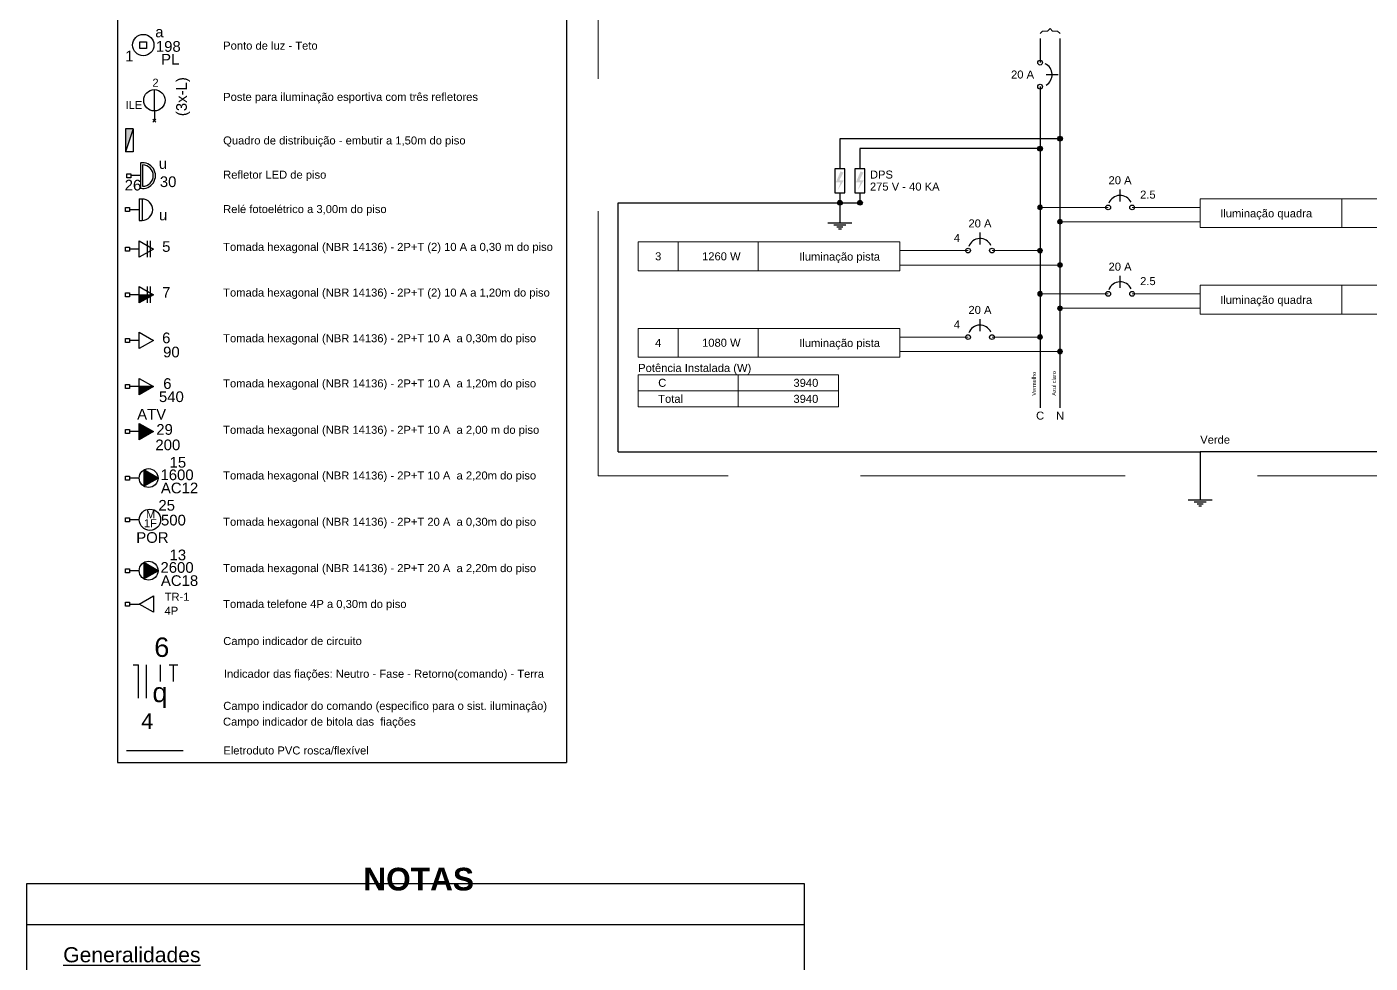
# Model space of a CAD drawing. Header units: millimetres. Extents: x -4.7 to 81.4, y -19.1 to 41.2.
# Drawn here: x 54.12 to 71.89, y 20.33 to 32.72 of the extents above; entities that cross this region are included whole.
import ezdxf

# ---------------------------------------------------------------- set-up
doc = ezdxf.new("R2010")
doc.units = ezdxf.units.MM
doc.header["$MEASUREMENT"] = 0
doc.linetypes.add('Dashed', pattern=[0.75, 0.5, -0.25])
doc.layers.get('0').update_dxf_attribs({"color": 1})
for name, color, linetype, lineweight in [('CE-Textos pontos', 5, 'Continuous', 20), ('DI-Barramento Fase 3', 4, 'Continuous', 30), ('DI-Barramento Neutro', 4, 'Continuous', 30), ('DI-Disjuntor', 1, 'Continuous', 30), ('DI-Fios', 3, 'Continuous', 30), ('DI-Linhas do diagrama', 2, 'Continuous', 20), ('DI-Linhas do quadro', 2, 'Continuous', 30), ('DI-Pontilhado', 2, 'Continuous', 20), ('DI-Textos do diagrama', 2, 'Continuous', 20), ('DI-Textos do quadro', 2, 'Continuous', 20), ('EL-Condutos', 4, 'Continuous', 30), ('EL-Pontos', 2, 'Continuous', 30), ('P-SIMBOL', 3, 'Continuous', 30)]:
    doc.layers.add(name, color=color, linetype=linetype, lineweight=lineweight)
doc.styles.add('Arial', font='arial.ttf')

msp = doc.modelspace()

# ---------------------------------------------------------------- hatches: boundary and pattern name
at = {"layer": 'DI-Textos do diagrama', "linetype": 'Continuous'}
for points in [[(64.885, 30.805), (64.922, 30.789), (64.869, 30.684), (64.927, 30.684), (64.848, 30.557), (64.885, 30.659), (64.824, 30.659), (64.885, 30.805)], [(65.15, 30.805), (65.187, 30.789), (65.134, 30.684), (65.192, 30.684), (65.113, 30.557), (65.15, 30.659), (65.089, 30.659), (65.15, 30.805)]]:
    msp.add_hatch(color=256, dxfattribs=at).paths.add_polyline_path(points)
at = {"layer": 'EL-Pontos', "linetype": 'Continuous'}
msp.add_hatch(color=256, dxfattribs=at).paths.add_polyline_path([(55.607, 29.173), (55.795, 29.173), (55.607, 29.064)])
at = {"layer": 'P-SIMBOL', "linetype": 'Continuous'}
for points in [[(55.526, 31.366), (55.426, 31.366), (55.426, 31.065)], [(55.607, 27.959), (55.795, 27.959), (55.607, 27.851)], [(55.607, 27.255), (55.795, 27.364), (55.607, 27.472)], [(55.67, 26.749), (55.857, 26.749), (55.67, 26.857)], [(55.67, 26.749), (55.857, 26.749), (55.67, 26.641)], [(55.67, 25.524), (55.857, 25.524), (55.67, 25.632)], [(55.67, 25.524), (55.857, 25.524), (55.67, 25.416)]]:
    msp.add_hatch(color=256, dxfattribs=at).paths.add_polyline_path(points)

# ---------------------------------------------------------------- linework, layer by layer
at = {"color": 2}
msp.add_line((54.121, 20.847), (64.406, 20.847), dxfattribs=at)
msp.add_lwpolyline([(54.121, 21.387), (64.406, 21.387), (64.406, -1.506), (54.121, -1.506)], close=True, dxfattribs=at)
at = {"layer": 'DI-Barramento Fase 3', "linetype": 'Continuous'}
for p, q in [((67.525, 32.561), (67.525, 32.243)), ((67.525, 31.925), (67.525, 27.679))]:
    msp.add_line(p, q, dxfattribs=at)
at = {"layer": 'DI-Barramento Neutro', "linetype": 'Continuous'}
msp.add_line((67.789, 27.679), (67.789, 32.561), dxfattribs=at)
at = {"layer": 'DI-Disjuntor', "linetype": 'Continuous'}
for p, q in [((67.604, 32.084), (67.763, 32.084)), ((68.584, 30.408), (68.584, 30.567)), ((66.73, 29.836), (66.73, 29.995)), ((68.584, 29.264), (68.584, 29.423)), ((66.73, 28.692), (66.73, 28.851))]:
    msp.add_line(p, q, dxfattribs=at)
for points in [[(64.811, 30.84), (64.811, 30.522), (64.943, 30.522), (64.943, 30.84), (64.811, 30.84)], [(65.076, 30.84), (65.076, 30.522), (65.208, 30.522), (65.208, 30.84), (65.076, 30.84)]]:
    msp.add_lwpolyline(points, close=True, dxfattribs=at)
for centre in [(67.525, 32.243), (67.525, 31.925), (68.425, 30.328), (68.742, 30.328), (66.572, 29.757), (66.889, 29.757), (68.425, 29.185), (68.742, 29.185), (66.572, 28.613), (66.889, 28.613)]:
    msp.add_circle(centre, 0.0318, dxfattribs=at)
for centre, start, end in [((67.525, 32.084), 300, 65), ((68.584, 30.328), 25, 160), ((66.73, 29.757), 25, 160), ((68.584, 29.185), 25, 160), ((66.73, 28.613), 25, 160)]:
    msp.add_arc(centre, 0.159, start, end, dxfattribs=at)
at = {"layer": 'DI-Fios', "linetype": 'Continuous'}
for p, q in [((67.789, 31.237), (64.877, 31.237)), ((64.877, 31.237), (64.877, 30.84)), ((67.525, 31.105), (65.142, 31.105)), ((65.142, 31.105), (65.142, 30.84)), ((61.944, 30.39), (65.142, 30.39)), ((61.944, 27.096), (61.944, 30.39)), ((64.877, 30.522), (64.877, 30.39)), ((64.877, 30.39), (64.877, 30.125)), ((65.142, 30.522), (65.142, 30.39)), ((64.718, 30.125), (65.036, 30.125)), ((64.798, 30.099), (64.957, 30.099)), ((64.837, 30.072), (64.917, 30.072)), ((64.857, 30.046), (64.897, 30.046)), ((61.944, 27.096), (69.643, 27.096)), ((69.643, 27.096), (69.643, 26.461)), ((73.37, 27.096), (69.643, 27.096)), ((69.484, 26.461), (69.801, 26.461)), ((69.563, 26.434), (69.722, 26.434)), ((69.603, 26.408), (69.682, 26.408)), ((69.623, 26.382), (69.662, 26.382))]:
    msp.add_line(p, q, dxfattribs=at)
at = {"layer": 'DI-Fios', "linetype": 'Continuous', "const_width": 0.0318}
for points in [[(67.541, 31.105, 1), (67.509, 31.105, 1)], [(67.805, 31.237, 1), (67.773, 31.237, 1)], [(64.893, 30.39, 1), (64.861, 30.39, 1)], [(65.158, 30.39, 1), (65.126, 30.39, 1)]]:
    msp.add_lwpolyline(points, format="xyb", close=True, dxfattribs=at)
at = {"layer": 'DI-Fios', "linetype": 'Continuous'}
for centre in [(67.525, 31.105), (67.789, 31.237), (64.877, 30.39), (65.142, 30.39)]:
    msp.add_circle(centre, 0.0318, dxfattribs=at)
at = {"layer": 'DI-Linhas do diagrama', "linetype": 'Continuous'}
for p, q in [((71.517, 30.062), (71.517, 30.443)), ((67.525, 30.328), (68.425, 30.328)), ((68.742, 30.328), (69.643, 30.328)), ((67.789, 30.138), (69.643, 30.138)), ((62.738, 29.49), (62.738, 29.871)), ((63.797, 29.49), (63.797, 29.871)), ((65.671, 29.757), (66.572, 29.757)), ((67.525, 29.757), (66.889, 29.757)), ((65.671, 29.566), (67.789, 29.566)), ((67.525, 29.185), (68.425, 29.185)), ((68.742, 29.185), (69.643, 29.185)), ((71.517, 28.918), (71.517, 29.299)), ((67.789, 28.994), (69.643, 28.994)), ((62.738, 28.346), (62.738, 28.727)), ((63.797, 28.346), (63.797, 28.727)), ((65.671, 28.613), (66.572, 28.613)), ((67.525, 28.613), (66.889, 28.613)), ((65.671, 28.422), (67.789, 28.422)), ((63.532, 27.901), (63.532, 28.113)), ((63.532, 27.689), (63.532, 27.901))]:
    msp.add_line(p, q, dxfattribs=at)
for points in [[(69.643, 30.062), (69.643, 30.443), (73.106, 30.443), (73.106, 30.062), (69.643, 30.062)], [(62.208, 29.49), (62.208, 29.871), (65.671, 29.871), (65.671, 29.49), (62.208, 29.49)], [(69.643, 28.918), (69.643, 29.299), (73.106, 29.299), (73.106, 28.918), (69.643, 28.918)], [(62.208, 28.346), (62.208, 28.727), (65.671, 28.727), (65.671, 28.346), (62.208, 28.346)], [(62.208, 27.901), (62.208, 28.113), (64.856, 28.113), (64.856, 27.901), (62.208, 27.901)], [(62.208, 27.689), (62.208, 27.901), (64.856, 27.901), (64.856, 27.689), (62.208, 27.689)]]:
    msp.add_lwpolyline(points, close=True, dxfattribs=at)
at = {"layer": 'DI-Linhas do diagrama', "linetype": 'Continuous', "const_width": 0.0318}
for points in [[(67.541, 30.328, 1), (67.509, 30.328, 1)], [(67.805, 30.138, 1), (67.773, 30.138, 1)], [(67.541, 29.757, 1), (67.509, 29.757, 1)], [(67.805, 29.566, 1), (67.773, 29.566, 1)], [(67.541, 29.185, 1), (67.509, 29.185, 1)], [(67.805, 28.994, 1), (67.773, 28.994, 1)], [(67.541, 28.613, 1), (67.509, 28.613, 1)], [(67.805, 28.422, 1), (67.773, 28.422, 1)]]:
    msp.add_lwpolyline(points, format="xyb", close=True, dxfattribs=at)
at = {"layer": 'DI-Linhas do diagrama', "linetype": 'Continuous'}
for centre in [(67.525, 30.328), (67.789, 30.138), (67.525, 29.757), (67.789, 29.566), (67.525, 29.185), (67.789, 28.994), (67.525, 28.613), (67.789, 28.422)]:
    msp.add_circle(centre, 0.0318, dxfattribs=at)
at = {"layer": 'DI-Linhas do quadro', "linetype": 'Continuous'}
for p, q in [((55.32, 40.098), (55.32, 22.987)), ((61.26, 40.098), (61.26, 22.987)), ((55.32, 22.987), (61.26, 22.987))]:
    msp.add_line(p, q, dxfattribs=at)
at = {"layer": 'DI-Pontilhado', "linetype": 'Dashed', "ltscale": 7}
msp.add_lwpolyline([(61.679, 26.779), (61.679, 33.143), (73.9, 33.143), (73.9, 26.779), (61.679, 26.779)], close=True, dxfattribs=at)
at = {"layer": 'DI-Textos do diagrama', "linetype": 'Continuous'}
for p, q in [((67.525, 32.627), (67.558, 32.66)), ((67.558, 32.66), (67.624, 32.66)), ((67.624, 32.66), (67.657, 32.693)), ((67.657, 32.693), (67.69, 32.66)), ((67.69, 32.66), (67.756, 32.66)), ((67.756, 32.66), (67.789, 32.627))]:
    msp.add_line(p, q, dxfattribs=at)
at = {"layer": 'EL-Condutos', "linetype": 'Dashed', "ltscale": 5}
msp.add_line((55.441, 23.148), (56.191, 23.148), dxfattribs=at)
at = {"layer": 'EL-Pontos'}
msp.add_line((55.607, 29.173), (55.795, 29.173), dxfattribs=at)
at = {"layer": 'P-SIMBOL'}
for p, q in [((55.617, 32.519), (55.705, 32.519)), ((55.617, 32.431), (55.617, 32.519)), ((55.705, 32.519), (55.705, 32.431)), ((55.705, 32.431), (55.617, 32.431)), ((55.808, 31.604), (55.808, 31.887)), ((55.829, 31.455), (55.787, 31.497)), ((55.787, 31.455), (55.829, 31.497)), ((55.808, 31.604), (55.808, 31.476)), ((55.526, 31.366), (55.426, 31.366)), ((55.426, 31.366), (55.426, 31.065)), ((55.526, 31.366), (55.426, 31.065)), ((55.526, 31.366), (55.526, 31.065)), ((55.526, 31.065), (55.426, 31.065)), ((55.443, 30.721), (55.443, 30.774)), ((55.443, 30.774), (55.496, 30.774)), ((55.496, 30.774), (55.496, 30.721)), ((55.624, 30.748), (55.496, 30.748)), ((55.624, 30.915), (55.624, 30.58)), ((55.653, 30.889), (55.653, 30.607)), ((55.496, 30.721), (55.443, 30.721)), ((55.608, 30.44), (55.608, 30.157)), ((55.608, 30.44), (55.646, 30.44)), ((55.646, 30.44), (55.646, 30.157)), ((55.646, 30.44), (55.646, 30.157)), ((55.426, 30.325), (55.479, 30.325)), ((55.426, 30.272), (55.426, 30.325)), ((55.479, 30.272), (55.426, 30.272)), ((55.479, 30.325), (55.479, 30.272)), ((55.608, 30.298), (55.479, 30.298)), ((55.608, 30.157), (55.646, 30.157)), ((55.607, 29.885), (55.795, 29.777)), ((55.607, 29.668), (55.607, 29.885)), ((55.716, 29.668), (55.716, 29.885)), ((55.756, 29.668), (55.756, 29.885)), ((55.426, 29.75), (55.426, 29.803)), ((55.426, 29.803), (55.479, 29.803)), ((55.479, 29.75), (55.426, 29.75)), ((55.479, 29.803), (55.479, 29.75)), ((55.607, 29.777), (55.479, 29.777)), ((55.795, 29.777), (55.607, 29.668)), ((55.426, 29.146), (55.426, 29.199)), ((55.426, 29.199), (55.479, 29.199)), ((55.479, 29.146), (55.426, 29.146)), ((55.479, 29.199), (55.479, 29.146)), ((55.607, 29.173), (55.479, 29.173)), ((55.607, 29.281), (55.795, 29.173)), ((55.607, 29.064), (55.607, 29.281)), ((55.795, 29.173), (55.607, 29.064)), ((55.716, 29.064), (55.716, 29.281)), ((55.756, 29.064), (55.756, 29.281)), ((55.607, 28.677), (55.795, 28.569)), ((55.607, 28.46), (55.607, 28.677)), ((55.426, 28.542), (55.426, 28.595)), ((55.426, 28.595), (55.479, 28.595)), ((55.479, 28.542), (55.426, 28.542)), ((55.479, 28.595), (55.479, 28.542)), ((55.607, 28.569), (55.479, 28.569)), ((55.795, 28.569), (55.607, 28.46)), ((55.426, 27.932), (55.426, 27.986)), ((55.426, 27.986), (55.479, 27.986)), ((55.479, 27.932), (55.426, 27.932)), ((55.479, 27.986), (55.479, 27.932)), ((55.607, 27.959), (55.479, 27.959)), ((55.607, 28.067), (55.795, 27.959)), ((55.607, 27.851), (55.607, 28.067)), ((55.795, 27.959), (55.607, 27.959)), ((55.795, 27.959), (55.607, 27.851)), ((55.426, 27.337), (55.426, 27.39)), ((55.426, 27.39), (55.479, 27.39)), ((55.479, 27.39), (55.479, 27.337)), ((55.607, 27.255), (55.607, 27.472)), ((55.607, 27.472), (55.795, 27.364)), ((55.479, 27.337), (55.426, 27.337)), ((55.607, 27.364), (55.479, 27.364)), ((55.795, 27.364), (55.607, 27.255)), ((55.857, 26.749), (55.67, 26.857)), ((55.67, 26.857), (55.67, 26.641)), ((55.426, 26.723), (55.426, 26.776)), ((55.426, 26.776), (55.479, 26.776)), ((55.479, 26.723), (55.426, 26.723)), ((55.479, 26.776), (55.479, 26.723)), ((55.607, 26.749), (55.479, 26.749)), ((55.67, 26.641), (55.857, 26.749)), ((55.426, 26.171), (55.426, 26.224)), ((55.426, 26.224), (55.479, 26.224)), ((55.479, 26.171), (55.426, 26.171)), ((55.479, 26.224), (55.479, 26.171)), ((55.608, 26.197), (55.479, 26.197)), ((55.857, 25.524), (55.67, 25.632)), ((55.67, 25.632), (55.67, 25.416)), ((55.426, 25.497), (55.426, 25.55)), ((55.426, 25.55), (55.479, 25.55)), ((55.479, 25.497), (55.426, 25.497)), ((55.479, 25.55), (55.479, 25.497)), ((55.607, 25.524), (55.479, 25.524)), ((55.67, 25.416), (55.857, 25.524)), ((55.426, 25.109), (55.479, 25.109)), ((55.426, 25.056), (55.426, 25.109)), ((55.479, 25.056), (55.426, 25.056)), ((55.479, 25.109), (55.479, 25.056)), ((55.479, 25.083), (55.608, 25.083)), ((55.608, 25.083), (55.795, 25.191)), ((55.795, 24.975), (55.608, 25.083)), ((55.795, 25.191), (55.795, 24.975)), ((55.527, 24.278), (55.6, 24.278)), ((55.6, 23.84), (55.6, 24.278)), ((55.702, 23.84), (55.702, 24.278)), ((55.888, 24.059), (55.888, 24.278)), ((56.003, 24.278), (56.12, 24.278)), ((56.062, 24.059), (56.062, 24.278))]:
    msp.add_line(p, q, dxfattribs=at)
for centre, radius in [((55.661, 32.475), 0.141), ((55.808, 31.745), 0.141), ((55.732, 26.749), 0.125), ((55.749, 26.197), 0.141), ((55.732, 25.524), 0.125)]:
    msp.add_circle(centre, radius, dxfattribs=at)
for centre, radius, start, end in [((55.653, 30.748), 0.17, 260.263, 99.7365), ((55.653, 30.748), 0.141, 270, 90), ((55.646, 30.298), 0.141, 270, 90)]:
    msp.add_arc(centre, radius, start, end, dxfattribs=at)

# ---------------------------------------------------------------- texts
at = {"color": 2, "insert": (54.602, 9.947), "char_height": 0.15, "width": 9.40372, "attachment_point": 4}
msp.add_mtext('\\A1;\\pxqc;{\\fArial|b1|i0|c0|p34;\\H2x;NOTAS\\fArial|b0|i0|c0|p34;\\P\\pq*;\\H0.6x;\\P\\H0.8333x;\\P\\H1.333x;\\LGeneralidades\\l\\P\\P\\pqj;\\fArial|b0|i1|c0|p34;- As instalações elétricas do estabelecimento devem ser executadas respeitando os padrões de qualidade e segurança estabelecidos nas normas brasileiras, em particular a NBR5410:2004, e não devem ser alteradas sem prévia autorização do engenheiro projetista responsável.\\P\\P\\pq*;\\fArial|b0|i0|c0|p34;\\LCondutores \\P\\l\\P\\pqj;\\fArial|b0|i1|c0|p34;- Condutores não cotados são de 2,5mm², sendo este o valor mínimo em todo o projeto.\\P\\P- Os condutores elétricos deverão ser de cobre, da classe de isolamento de 450/750V, com isolação termoplástica de cloreto de polivinila (PVC), com temperatura limite de 70°C em regime. \\PRef.: Pirelli Pirastic Ecoplus BWF Flexível.\\P\\P- A seção do condutor neutro de cada circuito é igual ao da fase do mesmo, salvo indicação contrária.\\P\\pq*;\\P\\fArial|b0|i0|c0|p34;\\P\\LEletrodutos e eletrocalhas\\P\\l\\P\\pqj;\\fArial|b0|i1|c0|p34;- Eletrodutos não cotados são de 3/4" (25mm), sendo este o valor mínimo em todo o projeto.\\P\\P- Qualquer eletroduto maior que 1" é de PVC flexível tipo pesado, e quando for embutido no piso será do tipo pesado. O eletroduto do ramal de entrada, da pista e do jardim são do tipo PoliEtileno de Alta Densidade (PEAD).\\PRef.: Eletroduto de PVC Tigre ou Amanco.\\P\\P- Todos os eletrodutos estão dispostos conforme legenda apresentada, ou seja: Embutido no piso/teto ou aparente sob o teto e paredes.\\P\\P\\pq*;\\P\\fArial|b0|i0|c0|p34;\\LCircuitos de Luz e força\\P\\l\\P\\pqj;\\fArial|b0|i1|c0|p34;- As alturas e especificações dos circuitos de luz e força obedecem à legenda, salvo indicação contrária em planta baixa.\\fArial|b0|i0|c0|p34;\\P\\P\\fArial|b0|i1|c0|p34;- Os circuitos relativos à luz e força estão separados e expressos no quadro de carga.\\P\\P- As potências dos pontos de força estão expressos na simbologia em Watts. \\P\\P- Os pontos de tomadas duplas não especificados são de 200VA.\\P\\P- As luminárias podem ser ajustadas conforme disposição do forro de cada ambiente.\\P\\pq*;\\P\\fArial|b0|i0|c0|p34;\\P\\LEquipamentos de proteção\\P\\l\\P\\pqj;\\fArial|b0|i1|c0|p34;- Os DPS (Dispositivo de Proteção contra Surto) estão especificados conforme lista de materiais, detalhes e diagramas unifilar e multifilar.\\P\\P- O condutor neutro NUNCA poderá ser ligado ao condutor proteção terra após passar pelo quadro geral da instalação. Semelhantemente, o condutor proteção NUNCA deverá ser ligado ao disjuntor DR.\\P\\H0.99529x;\\P- O condutor neutro de um referido circuito EM HIPÓTESE ALGUMA deverá ser compartilhado com outro circuito, ou seja, cada circuito deverá possuir seu próprio condutor neutro advindo do seu quadro de distribuição. Do contrário, será recorrente o disparo dos disjuntores DR.\\P\\P- Os disjuntores DR utilizados são do tipo fase/neutro ou fase/fase, conforme especificado nos respectivos diagramas unifilares.\\fArial|b0|i0|c0|p34; }', dxfattribs=at)
at = {"layer": 'CE-Textos pontos', "char_height": 0.1059, "attachment_point": 7, "line_spacing_factor": 0.798, "style": 'Arial'}
for s, insert, width in [('TR-1', (55.944, 25.126), 0.50832), ('4P', (55.943, 24.941), 0.25416)]:
    msp.add_mtext(s, dxfattribs=dict(at, insert=insert, width=width))
at = {"layer": 'DI-Barramento Fase 3', "insert": (67.472, 27.838), "char_height": 0.0529, "width": 0.50832, "attachment_point": 7, "rotation": 90.0002, "line_spacing_factor": 0.798, "style": 'Arial'}
msp.add_mtext('Vermelho', dxfattribs=at)
at = {"layer": 'DI-Barramento Fase 3', "insert": (67.525, 27.52), "char_height": 0.106, "width": 0.12708, "attachment_point": 8, "line_spacing_factor": 0.798, "style": 'Arial'}
msp.add_mtext('C', dxfattribs=at)
at = {"layer": 'DI-Barramento Neutro', "insert": (67.736, 27.838), "char_height": 0.0529, "width": 0.6354, "attachment_point": 7, "rotation": 90.0002, "line_spacing_factor": 0.798, "style": 'Arial'}
msp.add_mtext('Azul claro', dxfattribs=at)
at = {"layer": 'DI-Barramento Neutro', "insert": (67.789, 27.52), "char_height": 0.106, "width": 0.12708, "attachment_point": 8, "line_spacing_factor": 0.798, "style": 'Arial'}
msp.add_mtext('N', dxfattribs=at)
at = {"layer": 'DI-Fios', "insert": (69.643, 27.202), "char_height": 0.1059, "width": 0.6354, "attachment_point": 7, "line_spacing_factor": 0.798, "style": 'Arial'}
msp.add_mtext('Verde', dxfattribs=at)
at = {"layer": 'DI-Linhas do diagrama', "line_spacing_factor": 0.798, "style": 'Arial'}
for s, insert, char_height, width, attachment_point in [('C', (62.473, 27.954), 0.106, 0.12708, 7), ('  3940', (64.591, 27.954), 0.1059, 0.76248, 9), ('Total', (62.473, 27.742), 0.1059, 0.6354, 7), ('  3940', (64.591, 27.742), 0.1059, 0.76248, 9)]:
    msp.add_mtext(s, dxfattribs=dict(at, insert=insert, char_height=char_height, width=width, attachment_point=attachment_point))
at = {"layer": 'DI-Textos do diagrama', "line_spacing_factor": 0.798, "style": 'Arial'}
for s, insert, char_height, width, attachment_point in [(' 20 A', (67.445, 32.031), 0.1059, 0.6354, 9), ('DPS', (65.274, 30.708), 0.1059, 0.38124, 7), ('    20 A', (68.266, 30.633), 0.1059, 1.01664, 7), ('275 V - 40 KA', (65.274, 30.549), 0.1059, 1.65204, 7), ('2.5', (68.848, 30.443), 0.1059, 0.38124, 7), ('Iluminação quadra', (69.907, 30.164), 0.1059, 2.16036, 7), ('    20 A', (66.413, 30.062), 0.1059, 1.01664, 7), ('4', (66.466, 29.871), 0.106, 0.12708, 9), ('3', (62.473, 29.627), 0.106, 0.12708, 8), ('  1260 W', (63.267, 29.627), 0.1059, 1.01664, 8), ('Iluminação pista', (65.407, 29.592), 0.1059, 2.03328, 9), ('    20 A', (68.266, 29.49), 0.1059, 1.01664, 7), ('2.5', (68.848, 29.299), 0.1059, 0.38124, 7), ('Iluminação quadra', (69.907, 29.02), 0.1059, 2.16036, 7), ('    20 A', (66.413, 28.918), 0.1059, 1.01664, 7), ('4', (66.466, 28.727), 0.106, 0.12708, 9), ('4', (62.473, 28.484), 0.106, 0.12708, 8), ('  1080 W', (63.267, 28.484), 0.1059, 1.01664, 8), ('Iluminação pista', (65.407, 28.449), 0.1059, 2.03328, 9), ('Potência Instalada (W)', (62.208, 28.12), 0.1059, 2.79576, 7)]:
    msp.add_mtext(s, dxfattribs=dict(at, insert=insert, char_height=char_height, width=width, attachment_point=attachment_point))
at = {"layer": 'DI-Textos do quadro', "char_height": 0.1059, "attachment_point": 7, "line_spacing_factor": 0.798, "style": 'Arial'}
for s, insert, width in [('Ponto de luz - Teto', (56.718, 32.413), 2.41452), ('Poste para iluminação esportiva com três refletores', (56.718, 31.704), 6.48108), ('Quadro de distribuição - embutir a 1,50m do piso', (56.718, 31.128), 6.09984), ('Refletor LED de piso', (56.718, 30.676), 2.5416), ('Relé fotoelétrico a 3,00m do piso', (56.718, 30.221), 4.19364), ('Tomada hexagonal (NBR 14136) - 2P+T (2) 10 A a 0,30 m do piso', (56.718, 29.721), 7.75188), ('Tomada hexagonal (NBR 14136) - 2P+T (2) 10 A a 1,20m do piso', (56.718, 29.117), 7.6248), ('Tomada hexagonal (NBR 14136) - 2P+T 10 A  a 0,30m do piso', (56.718, 28.513), 7.24356), ('Tomada hexagonal (NBR 14136) - 2P+T 10 A  a 1,20m do piso', (56.718, 27.916), 7.24356), ('Tomada hexagonal (NBR 14136) - 2P+T 10 A  a 2,00 m do piso', (56.718, 27.302), 7.37064), ('Tomada hexagonal (NBR 14136) - 2P+T 10 A  a 2,20m do piso', (56.718, 26.698), 7.24356), ('Tomada hexagonal (NBR 14136) - 2P+T 20 A  a 0,30m do piso', (56.718, 26.086), 7.24356), ('Tomada hexagonal (NBR 14136) - 2P+T 20 A  a 2,20m do piso', (56.718, 25.473), 7.24356), ('Tomada telefone 4P a 0,30m do piso', (56.718, 24.999), 4.32072), ('Campo indicador de circuito', (56.719, 24.509), 7.24356), ('Indicador das fiações: Neutro - Fase - Retorno(comando) - Terra ', (56.728, 24.075), 7.24356), ('Campo indicador do comando (especifico para o sist. iluminaçâo)', (56.719, 23.651), 7.24356), ('Campo indicador de bitola das  fiações ', (56.716, 23.442), 7.24356), ('Eletroduto PVC rosca/flexível', (56.72, 23.092), 7.24356)]:
    msp.add_mtext(s, dxfattribs=dict(at, insert=insert, width=width))
at = {"layer": 'EL-Pontos', "attachment_point": 8, "line_spacing_factor": 0.798, "style": 'Arial'}
for s, insert, char_height, width in [('2', (55.823, 31.924), 0.106, 0.12708), ('ILE', (55.537, 31.629), 0.1059, 0.38124)]:
    msp.add_mtext(s, dxfattribs=dict(at, insert=insert, char_height=char_height, width=width))
at = {"layer": 'P-SIMBOL', "style": 'Arial'}
for s, insert, char_height, width, attachment_point, line_spacing_factor in [('a', (55.874, 32.576), 0.141, 0.16944, 8, 0.798), ('198', (55.992, 32.384), 0.1412, 0.50832, 8, 0.798), ('1', (55.476, 32.259), 0.141, 0.16944, 8, 0.798), ('PL', (56.018, 32.217), 0.1412, 0.33888, 8, 0.798), ('u', (55.922, 30.836), 0.141, 0.16944, 8, 0.798), ('26', (55.525, 30.55), 0.1412, 0.33888, 8, 0.798), ('30', (55.99, 30.595), 0.1412, 0.33888, 8, 0.798), ('u', (55.923, 30.155), 0.141, 0.16944, 8, 0.798), ('5', (55.966, 29.738), 0.141, 0.16944, 8, 0.798), ('7', (55.966, 29.134), 0.141, 0.16944, 8, 0.798), ('6', (55.966, 28.53), 0.141, 0.16944, 8, 0.798), ('90', (56.033, 28.343), 0.1412, 0.33888, 8, 0.798), ('6', (55.98, 27.926), 0.141, 0.16944, 8, 0.798), ('540', (56.033, 27.752), 0.1412, 0.50832, 8, 0.798), ('ATV', (55.772, 27.523), 0.1412, 0.50832, 8, 0.798), ('29', (55.943, 27.319), 0.1412, 0.33888, 8, 0.798), ('200', (55.986, 27.115), 0.1412, 0.50832, 8, 0.798), ('15', (56.119, 26.885), 0.1412, 0.33888, 8, 0.798), ('1600', (56.108, 26.719), 0.1412, 0.67776, 8, 0.798), ('AC12', (56.141, 26.545), 0.1412, 0.67776, 8, 0.798), ('M', (55.697, 26.215), 0.106, 0.12708, 7, 0.798), ('25', (55.971, 26.316), 0.1412, 0.33888, 8, 0.798), ('1F', (55.669, 26.099), 0.1059, 0.25416, 7, 0.798), ('500', (56.06, 26.12), 0.1412, 0.50832, 8, 0.798), ('POR', (55.782, 25.89), 0.1412, 0.50832, 8, 0.798), ('13', (56.119, 25.66), 0.1412, 0.33888, 8, 0.798), ('2600', (56.108, 25.494), 0.1412, 0.67776, 8, 0.798), ('AC18', (56.141, 25.32), 0.1412, 0.67776, 8, 0.798), ('6', (55.906, 24.38), 0.257, 0.30869, 8, 0.9), ('q', (55.882, 23.708), 0.257, 0.30869, 8, 0.9), ('4', (55.714, 23.432), 0.206, 0.24695, 8, 0.9)]:
    msp.add_mtext(s, dxfattribs=dict(at, insert=insert, char_height=char_height, width=width, attachment_point=attachment_point, line_spacing_factor=line_spacing_factor))
at = {"layer": 'P-SIMBOL', "insert": (56.28, 31.535), "char_height": 0.1412, "width": 1.01664, "attachment_point": 7, "rotation": 90.0002, "line_spacing_factor": 0.798, "style": 'Arial'}
msp.add_mtext('(3x-L)', dxfattribs=at)

doc.saveas('drawing.dxf')
